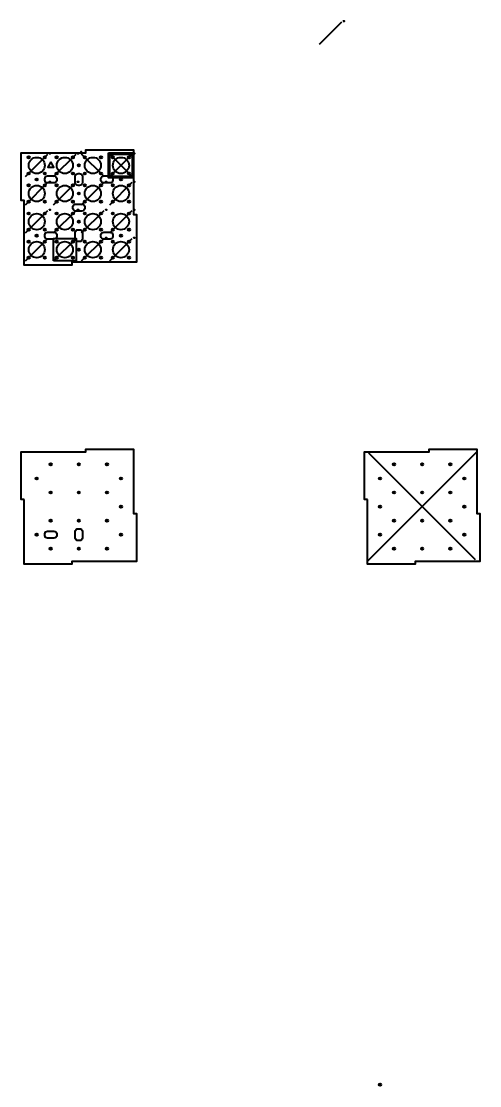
# Model space of a CAD drawing. Header units: millimetres. Extents: x -4815 to 20749, y -4662 to 5111.
# Drawn here: x -4815 to -4161, y 3276 to 4792 of the extents above; entities that cross this region are included whole.
import ezdxf

# ---------------------------------------------------------------- set-up
doc = ezdxf.new("R2010")
doc.units = ezdxf.units.MM
doc.header["$LTSCALE"] = 10
doc.header["$MEASUREMENT"] = 0
for name, color, linetype in [('A-DETL-___2', 2, 'Continuous'), ('A-DETL-___3', 3, 'Continuous'), ('A-DETL-___9', 9, 'Continuous')]:
    doc.layers.add(name, color=color, linetype=linetype)

# ---------------------------------------------------------------- blocks, each defined once
blk = doc.blocks.new('motor mount 26mm')
at = {"layer": 'A-DETL-___2', "lineweight": 40, "transparency": 33554687}
for centre, radius in [((-11.5, 11.5), 1.6), ((0, 0), 11.5), ((11.5, 11.5), 1.6), ((-11.5, -11.5), 1.6), ((11.5, -11.5), 1.6)]:
    blk.add_circle(centre, radius, dxfattribs=at)
blk = doc.blocks.new('4x4Module')
at = {"layer": 'A-DETL-___2', "lineweight": 40, "transparency": 33554687}
for points in [[(2, 10), (-2, 10), (-2, 78), (90, 78), (90, 82), (158, 82), (158, -10), (162, -10), (162, -78), (70, -78), (70, -82), (2, -82), (2, 10)], [(40, 65), (35.7, 57.5), (44.3, 57.5)]]:
    blk.add_lwpolyline(points, close=True, dxfattribs=at)
for points in [[(75, 35.5), (75, 44.5, -0.414214), (79, 48.5), (81, 48.5, -0.414214), (85, 44.5), (85, 35.5, -0.414214), (81, 31.5), (79, 31.5, -0.414214)], [(35.5, 45), (44.5, 45, -0.414214), (48.5, 41), (48.5, 39, -0.414214), (44.5, 35), (35.5, 35, -0.414214), (31.5, 39), (31.5, 41, -0.414214)], [(115.5, 45), (124.5, 45, -0.414214), (128.5, 41), (128.5, 39, -0.414214), (124.5, 35), (115.5, 35, -0.414214), (111.5, 39), (111.5, 41, -0.414214)], [(75.5, 5), (84.5, 5, -0.414214), (88.5, 1), (88.5, -1, -0.414214), (84.5, -5), (75.5, -5, -0.414214), (71.5, -1), (71.5, 1, -0.414214)], [(35.5, -35), (44.5, -35, -0.414214), (48.5, -39), (48.5, -41, -0.414214), (44.5, -45), (35.5, -45, -0.414214), (31.5, -41), (31.5, -39, -0.414214)], [(75, -44.5), (75, -35.5, -0.414214), (79, -31.5), (81, -31.5, -0.414214), (85, -35.5), (85, -44.5, -0.414214), (81, -48.5), (79, -48.5, -0.414214)], [(115.5, -35), (124.5, -35, -0.414214), (128.5, -39), (128.5, -41, -0.414214), (124.5, -45), (115.5, -45, -0.414214), (111.5, -41), (111.5, -39, -0.414214)]]:
    blk.add_lwpolyline(points, format="xyb", close=True, dxfattribs=at)
for centre in [(80, 60), (20, 40), (140, 40), (80, 20), (80, -20), (20, -40), (140, -40), (80, -60)]:
    blk.add_circle(centre, 1.6, dxfattribs=at)
at = {"layer": 'Defpoints', "lineweight": 40, "transparency": 33554687}
for p in [(20, 60), (60, 60), (100, 60), (140, 60), (20, 20), (60, 20), (100, 20), (140, 20), (20, -20), (60, -20), (100, -20), (140, -20), (20, -60), (60, -60), (100, -60), (140, -60)]:
    blk.add_blockref('motor mount 26mm', p, dxfattribs=at)

msp = doc.modelspace()

# ---------------------------------------------------------------- linework, layer by layer
at = {"lineweight": 40, "transparency": 33554687}
for p, q in [((-4389.5, 4758.9, -256.1), (-4357.5, 4790.9, -256.1)), ((-4808.5, 4570.4, -256.1), (-4776.5, 4602.4, -256.1)), ((-4768.5, 4570.4, -256.1), (-4736.5, 4602.4, -256.1)), ((-4696.5, 4570.4, -256.1), (-4728.5, 4602.4, -256.1)), ((-4688.5, 4570.4, -256.1), (-4656.5, 4602.4, -256.1)), ((-4656.5, 4570.4, -256.1), (-4654.5, 4570.4, -256.1)), ((-4808.5, 4530.4, -256.1), (-4776.5, 4562.4, -256.1)), ((-4768.5, 4530.4, -256.1), (-4736.5, 4562.4, -256.1)), ((-4728.5, 4530.4, -256.1), (-4696.5, 4562.4, -256.1)), ((-4688.5, 4530.4, -256.1), (-4656.5, 4562.4, -256.1)), ((-4808.5, 4490.4, -256.1), (-4776.5, 4522.4, -256.1)), ((-4768.5, 4490.4, -256.1), (-4736.5, 4522.4, -256.1)), ((-4728.5, 4490.4, -256.1), (-4696.5, 4522.4, -256.1)), ((-4688.5, 4490.4, -256.1), (-4656.5, 4522.4, -256.1)), ((-4808.5, 4450.4, -256.1), (-4776.5, 4482.4, -256.1)), ((-4768.5, 4450.4, -256.1), (-4736.5, 4482.4, -256.1)), ((-4728.5, 4450.4, -256.1), (-4696.5, 4482.4, -256.1)), ((-4688.5, 4450.4, -256.1), (-4656.5, 4482.4, -256.1))]:
    msp.add_line(p, q, dxfattribs=at)
at = {"lineweight": 40, "transparency": 33554687, "extrusion": (0, -1, 2.22045e-16)}
for points, elevation in [([(-4355.7, -164.1), (-4355.7, -166.1), (-4353.7, -166.1), (-4355.7, -164.1)], -4791.7), ([(-4774.7, -164.1), (-4774.7, -166.1), (-4772.7, -166.1), (-4774.7, -164.1)], -4603.2), ([(-4734.7, -164.1), (-4734.7, -166.1), (-4732.7, -166.1), (-4734.7, -164.1)], -4603.2), ([(-4654.7, -164.1), (-4654.7, -166.1), (-4652.7, -166.1), (-4654.7, -164.1)], -4603.2), ([(-4774.7, -164.1), (-4774.7, -166.1), (-4772.7, -166.1), (-4774.7, -164.1)], -4563.2), ([(-4734.7, -164.1), (-4734.7, -166.1), (-4732.7, -166.1), (-4734.7, -164.1)], -4563.2), ([(-4694.7, -164.1), (-4694.7, -166.1), (-4692.7, -166.1), (-4694.7, -164.1)], -4563.2), ([(-4654.7, -164.1), (-4654.7, -166.1), (-4652.7, -166.1), (-4654.7, -164.1)], -4563.2), ([(-4774.7, -164.1), (-4774.7, -166.1), (-4772.7, -166.1), (-4774.7, -164.1)], -4523.2), ([(-4734.7, -164.1), (-4734.7, -166.1), (-4732.7, -166.1), (-4734.7, -164.1)], -4523.2), ([(-4694.7, -164.1), (-4694.7, -166.1), (-4692.7, -166.1), (-4694.7, -164.1)], -4523.2), ([(-4654.7, -164.1), (-4654.7, -166.1), (-4652.7, -166.1), (-4654.7, -164.1)], -4523.2), ([(-4694.7, -164.1), (-4694.7, -166.1), (-4692.7, -166.1), (-4694.7, -164.1)], -4483.2), ([(-4654.7, -164.1), (-4654.7, -166.1), (-4652.7, -166.1), (-4654.7, -164.1)], -4483.2)]:
    msp.add_lwpolyline(points, dxfattribs=dict(at, elevation=elevation))
at = {"lineweight": 40, "transparency": 33554687, "elevation": -256.1}
msp.add_lwpolyline([(-4810.5, 4444.4), (-4810.5, 4536.4), (-4814.5, 4536.4), (-4814.5, 4604.4), (-4722.5, 4604.4), (-4722.5, 4608.4), (-4654.5, 4608.4), (-4654.5, 4516.4), (-4650.5, 4516.4), (-4650.5, 4448.4), (-4742.5, 4448.4), (-4742.5, 4444.4)], close=True, dxfattribs=at)
at = {"lineweight": 40, "transparency": 33554687, "extrusion": (1, -6.12323e-17, 2.22045e-16), "elevation": -4729.3}
msp.add_lwpolyline([(4604.2, -164.1), (4604.2, -166.1), (4606.2, -166.1), (4604.2, -164.1)], dxfattribs=at)
at = {"layer": 'A-DETL-___2', "lineweight": 40, "transparency": 33554687}
for p, q in [((-4165.4, 4178.3, -164.1), (-4321, 4022.7, -164.1)), ((-4167.2, 4024.5, -164.1), (-4319.2, 4176.5, -164.1))]:
    msp.add_line(p, q, dxfattribs=at)
at = {"layer": 'A-DETL-___2', "lineweight": 40, "transparency": 33554687, "elevation": -256.1}
for points in [[(-4810.5, 4110.5), (-4814.5, 4110.5), (-4814.5, 4178.5), (-4722.5, 4178.5), (-4722.5, 4182.5), (-4654.5, 4182.5), (-4654.5, 4090.5), (-4650.5, 4090.5), (-4650.5, 4022.5), (-4742.5, 4022.5), (-4742.5, 4018.5), (-4810.5, 4018.5), (-4810.5, 4110.5)], [(-4321.2, 4110.5), (-4325.2, 4110.5), (-4325.2, 4178.5), (-4233.2, 4178.5), (-4233.2, 4182.5), (-4165.2, 4182.5), (-4165.2, 4090.5), (-4161.2, 4090.5), (-4161.2, 4022.5), (-4253.2, 4022.5), (-4253.2, 4018.5), (-4321.2, 4018.5), (-4321.2, 4110.5)]]:
    msp.add_lwpolyline(points, close=True, dxfattribs=at)
at = {"layer": 'A-DETL-___2', "lineweight": 40, "transparency": 33554687}
for centre in [(-4772.5, 4160.5, -256.1), (-4732.5, 4160.5, -256.1), (-4692.5, 4160.5, -256.1), (-4283.2, 4160.5, -256.1), (-4243.2, 4160.5, -256.1), (-4203.2, 4160.5, -256.1), (-4792.5, 4140.5, -256.1), (-4672.5, 4140.5, -256.1), (-4303.2, 4140.5, -256.1), (-4303.2, 4140.5, -256.1), (-4183.2, 4140.5, -256.1), (-4772.5, 4120.5, -256.1), (-4732.5, 4120.5, -256.1), (-4692.5, 4120.5, -256.1), (-4283.2, 4120.5, -256.1), (-4243.2, 4120.5, -256.1), (-4203.2, 4120.5, -256.1), (-4672.5, 4100.5, -256.1), (-4303.2, 4100.5, -256.1), (-4183.2, 4100.5, -256.1), (-4772.5, 4080.5, -256.1), (-4732.5, 4080.5, -256.1), (-4692.5, 4080.5, -256.1), (-4283.2, 4080.5, -256.1), (-4243.2, 4080.5, -256.1), (-4203.2, 4080.5, -256.1), (-4792.5, 4060.5, -256.1), (-4672.5, 4060.5, -256.1), (-4672.5, 4060.5, -256.1), (-4672.5, 4060.5, -256.1), (-4303.2, 4060.5, -256.1), (-4303.2, 4060.5, -256.1), (-4183.2, 4060.5, -256.1), (-4183.2, 4060.5, -256.1), (-4183.2, 4060.5, -256.1), (-4772.5, 4040.5, -256.1), (-4732.5, 4040.5, -256.1), (-4692.5, 4040.5, -256.1), (-4283.2, 4040.5, -256.1), (-4243.2, 4040.5, -256.1), (-4203.2, 4040.5, -256.1)]:
    msp.add_circle(centre, 1.6, dxfattribs=at)
at = {"layer": 'A-DETL-___3', "lineweight": 40, "transparency": 33554687}
msp.add_line((-4654.7, 4568.6, -256.1), (-4690.3, 4604.2, -256.1), dxfattribs=at)
at = {"layer": 'A-DETL-___3', "lineweight": 40, "transparency": 33554687, "elevation": -256.1}
for points in [[(-4690.3, 4604.2), (-4654.7, 4604.2), (-4654.7, 4568.6), (-4690.3, 4568.6)], [(-4688.5, 4602.4), (-4656.5, 4602.4), (-4656.5, 4570.4), (-4688.5, 4570.4)], [(-4768.5, 4450.4), (-4768.5, 4482.4), (-4736.5, 4482.4), (-4736.5, 4450.4)]]:
    msp.add_lwpolyline(points, close=True, dxfattribs=at)
at = {"layer": 'A-DETL-___9', "lineweight": 40, "transparency": 33554687, "elevation": -256.1}
for points in [[(-4777, 4065.5), (-4768, 4065.5, -0.414214), (-4764, 4061.5), (-4764, 4059.5, -0.414214), (-4768, 4055.5), (-4777, 4055.5, -0.414214), (-4781, 4059.5), (-4781, 4061.5, -0.414214)], [(-4737.5, 4056), (-4737.5, 4065, -0.414214), (-4733.5, 4069), (-4731.5, 4069, -0.414214), (-4727.5, 4065), (-4727.5, 4056, -0.414214), (-4731.5, 4052), (-4733.5, 4052, -0.414214)]]:
    msp.add_lwpolyline(points, format="xyb", close=True, dxfattribs=at)
at = {"layer": 'A-DETL-___9', "lineweight": 40, "transparency": 33554687}
for centre in [(-4792.5, 4060.5, -256.1), (-4303.2, 4060.5, -256.1), (-4303.2, 3277.2, -256.1)]:
    msp.add_circle(centre, 1.6, dxfattribs=at)

# ---------------------------------------------------------------- block references
at = {"lineweight": 40, "transparency": 33554687}
msp.add_blockref('4x4Module', (-4812.5, 4526.4, -256.1), dxfattribs=at)

doc.saveas('drawing.dxf')
